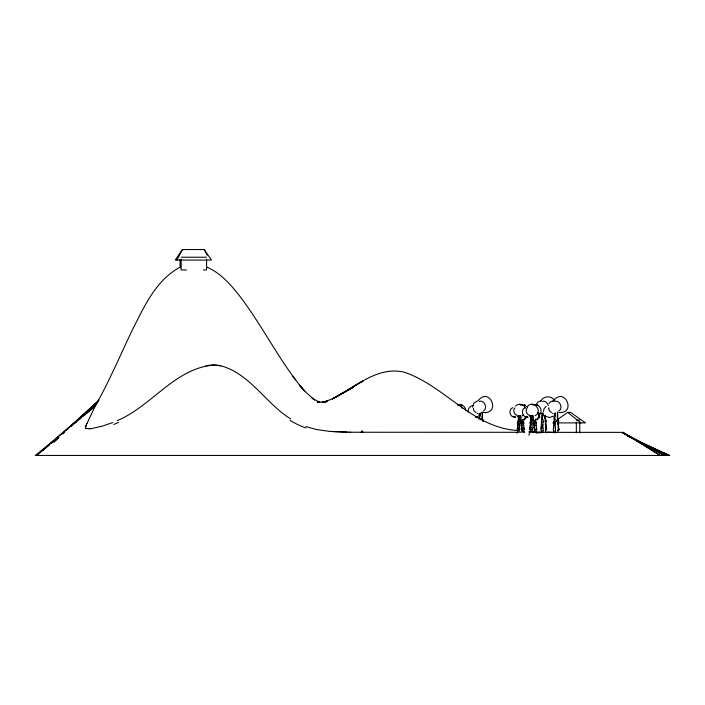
<?xml version="1.0" encoding="UTF-8"?>
<svg xmlns="http://www.w3.org/2000/svg" width="705" height="705" viewBox="0 0 705 705"><rect width="100%" height="100%" fill="white"/><g stroke="black" fill="none" stroke-linecap="round" stroke-linejoin="round"><path stroke-width="1.06" d="M519.638 419.951L519.638 415.571M532.09 419.951L532.09 415.571M519.629 420.55L519.629 422.216M532.09 420.55L532.081 422.216M542.965 422.454L542.965 421.661M522.105 425.547L522.158 427.494M534.566 425.547L534.61 427.494M555.417 421.661L555.24 427.019M480.211 416.126L480.22 415.13M542.965 422.656L542.788 427.019M543.114 416.126L543.114 415.13M555.566 416.126L555.575 415.13M519.206 419.493L519.215 418.285A18.815 5.587 -89.9 0 1 519.188 417.677L519.233 417.228M519.638 424.78L519.638 423.723M532.09 424.78L532.09 423.723M542.498 415.324L542.462 417.316M540.947 428.807L540.955 428.208M479.1 415.73L479.118 415.13M532.557 432.183L535.359 432.482L535.139 431.575M542.004 415.73L542.022 415.13M554.456 415.73L554.474 415.13M540.938 429.195L540.902 430.182M480.264 412.751L480.228 414.135A24.278 6.504 89.9 0 0 480.264 415.139M518.545 418.285L518.519 419.493A14.021 12.752 89.4 0 1 518.342 421.193M519.259 416.32L519.268 415.871A19.114 5.834 -90 0 0 519.268 415.571M530.997 418.285L530.98 419.493A14.021 12.752 89.4 0 1 530.795 421.193M531.711 416.32L531.72 415.871A19.114 5.834 -90 0 0 531.729 415.571M543.158 412.751L543.132 414.135A24.278 6.504 89.9 0 0 543.167 415.139M555.619 412.751L555.584 414.135A24.278 6.504 89.9 0 0 555.619 415.139M519.233 417.078L519.25 416.629M531.685 417.078L531.702 416.629M553.407 428.208L553.354 430.182M554.958 414.928L555.02 413.544M553.936 422.454L553.971 421.467M479.559 417.316L479.664 413.544M519.629 425.388L519.611 427.353M553.918 422.85L553.707 425.441M532.063 425.846L532.063 427.353M518.201 423.264L518.149 424.78M530.654 423.264L530.601 424.78M517.858 423.872L517.884 423.264M530.31 423.872L530.336 423.264M543 420.083L543.026 419.484M555.452 420.083L555.478 419.484M480.105 419.88L480.14 419.096M517.822 424.63L517.523 427.353M530.283 424.63L529.975 427.353M542.533 414.135L542.594 412.954M472.535 407.137L474.016 403.004L477.787 400.74M543.423 411.403L544.145 408.521L546.137 406.327M541.519 421.467L541.255 425.441M518.677 416.02L518.642 416.47M531.112 416.32L531.129 416.02A18.506 13.651 -90 0 0 531.138 415.571M531.059 417.078L531.032 417.527A18.277 13.58 89.9 0 0 531.024 418.285M518.616 416.928L518.58 417.527A18.277 13.58 89.9 0 0 518.572 418.285M518.351 417.527L518.466 416.02A18.735 16.938 90 0 0 518.501 415.571M530.803 417.527L530.918 416.02A18.735 16.938 90 0 0 530.953 415.571M554.491 424.842L554.447 425.441M479.206 413.544L479.153 414.337A24.684 21.89 89.9 0 0 479.136 415.13M542.101 413.544L542.048 414.337A24.684 21.89 89.9 0 0 542.039 415.13M554.553 413.544L554.5 414.337A24.684 21.89 89.9 0 0 554.491 415.13M542.841 425.441L542.885 424.842M520.704 422.242L520.784 421.343M517.867 427.353L518.104 425.388M530.319 427.353L530.557 425.388M542.339 419.096L542.392 418.497A24.939 24.49 89.8 0 0 542.524 417.316M541.035 427.019L541.167 426.031M553.487 427.019L553.619 426.031M518.298 422.057L518.404 421.158M530.75 422.057L530.856 421.158M541.651 420.083L541.81 418.893M554.104 420.083L554.262 418.893M518.122 421.308L518.14 421.158A13.836 10.099 -89.6 0 0 518.245 419.484L518.307 418.285A18.515 16.664 -89.8 0 1 518.334 417.527M530.574 421.308L530.592 421.158A13.836 10.099 -89.6 0 0 530.706 419.484L530.768 418.285A18.515 16.664 -89.8 0 1 530.786 417.527M517.338 428.261L517.003 429.618M529.79 428.261L529.455 429.618M526.247 416.355L524.264 419.316M548.834 407.895L548.842 407.851A3.516 2.767 48.9 0 0 551.636 412.443M526.864 417.007L524.212 419.942L524.617 419.748M535.721 405.243L537.818 402.097L541.317 400.643M361.304 432.059L361.691 431.116M86.539 424.392L85.296 428.42L89.967 428.79M540.559 401.683L540.894 400.986M553.011 401.683L553.346 400.986M85.816 425.855L86.222 425.018M98.7 400.352L95.404 405.666L86.882 423.731M86.415 424.648L86.953 423.599M176.92 260.066L182.419 249.544L204.23 249.544L211.447 260.066L175.201 260.066L182.419 249.544M95.043 406.397C109.231 381.528 120.247 355.064 132.672 329.323C144.269 306.428 155.779 280.678 179.185 267.68M478.387 400.317C489.869 386.71 501.167 414.002 483.436 412.495M541.29 400.317C544.128 395.681 551.636 395.681 554.474 400.317M548.992 403.516L550.79 401.718L553.143 400.74M553.742 400.317C565.225 386.71 576.523 414.002 558.792 412.495M527.19 406.988C532.592 398.713 543.837 411.112 535.069 415.686M53.88 442L58.7 437.514M62.719 433.778L64.322 432.28M66.737 430.032L68.341 428.543M70.756 426.296L74.765 422.559M77.18 420.321L98.867 400.132M53.959 442.053L58.806 437.585M62.842 433.857L64.455 432.376M70.914 426.419L73.338 424.181M77.374 420.462L78.995 418.973M83.031 415.245L97.563 401.85L36.968 455.456M515.487 406.08C518.307 403.031 523.912 404.15 525.348 408.036M361.357 432.244L362.652 431.116M42.785 450.513L49.438 444.873M51.104 443.463L56.1 439.233M62.754 433.593L64.411 432.183M75.232 423.018L76.889 421.608M79.392 419.484L81.049 418.074M83.551 415.959L95.193 406.089L35.409 455.456M523.595 415.025L522.079 415.932M538.435 415.598C544.463 412.011 539.14 402.026 532.804 405.049M536.716 419.316C539.122 417.818 539.492 414.091 537.422 412.152M553.399 416.126L549.53 417.51L546.137 416.479M554.518 421.669L552.764 422.903L554.923 422.903M557.144 419.81L567.666 412.39L570.592 412.39L585.494 422.903L558.166 422.903L558.113 421.661L558.193 423.652A17.317 16.955 88 0 0 558.175 424.454M477.567 416.479L475.364 417.395M332.531 398.995C354.8 387.653 376.928 365.869 404.088 372.134C444.538 385.679 471.909 427.151 516.536 430.438M352.976 386.842L363.198 380.85L332.531 398.739L323.331 402.405L327.42 400.969L322.308 402.238L327.42 401.18L322.308 402.088L317.197 402.009L319.753 402.308L312.086 398.184L314.642 399.973L306.975 393.32L299.308 385.062L304.419 390.958C279.515 361.401 262.754 326.071 239.242 295.483C230.464 284.291 220.533 273.17 207.296 267.257M512.923 407.596C507.706 409.429 509.856 417.994 515.32 417.149M525.384 407.596C520.158 409.429 522.308 417.994 527.772 417.149L526.794 417.149M539.951 416.787L538.849 417.245M536.664 419.942L538.964 417.845L539.316 414.32M117.33 420.585C151.637 406.23 174.523 368.592 213.315 365.084A37.25 35.664 27.5 0 1 220.753 365.78C250.231 373.756 265.653 403.436 290.619 418.885M112.721 422.577L102.498 426.102L91.976 428.499A12.849 1.225 -13.4 0 1 89.914 428.807M457.448 405.049C461.193 403.33 465.908 406.485 465.749 410.601M520.352 405.049L524.388 404.855L527.64 407.261M517.787 432.253L524.353 431.989M473.575 405.331C470.323 405.569 467.706 408.759 468.102 412.002M517.488 432.306L349.662 432.236M519.171 404.335L520.352 404.335M531.623 404.335L532.213 404.309M484.978 412.654L485.754 412.61M213.166 365.084L208.636 365.349A43.014 41.401 29.8 0 0 205.93 365.78M181.167 257.219L206.565 257.219M186.464 269.971L181.167 269.971L181.167 259.343M203.393 269.971L206.565 269.971L206.565 259.343M576.337 420.065L579.757 420.065M555.954 432.359L551.081 432.35M361.145 432.438L363.11 432.438M536.84 432.359L540.938 432.359M546.401 432.359L553.76 432.359M555.751 432.359L623.097 432.359L660.259 455.456L622.718 432.359L664.366 455.456L636.827 440.572M35.25 455.456L669.75 455.456L642.687 443.463M553.513 432.359L554.729 432.359M549.407 432.35L550.376 432.35M551.354 432.359L528.644 432.042M547.485 432.341L548.675 432.341M350.685 432.244L329.579 431.372M347.671 432.2L332.54 431.601M514.342 417.149L514.835 417.175M329.455 431.363L316.386 429.521L305.952 426.587M457.457 404.335L460.7 405.675L462.647 408.592M541.317 413.632L539.466 413.174M552.517 413.386L553.143 413.544M477.162 413.386L477.787 413.544M536.267 404.705L537.933 405.305M527.534 417.166L527.076 416.999L528.001 417.281M515.082 417.166L514.624 416.999L515.549 417.281M524.388 404.855L525.472 405.305M461.484 404.855L462.577 405.305M645.313 444.793L669.036 455.456L627.794 436.051M627.829 436.21L630.781 437.655M632.755 438.616L634.729 439.576M636.694 440.537L667.256 455.456L622.612 432.852M622.586 432.87L634.932 439.541M514.183 416.796L513.381 416.258M567.666 412.39L580.85 422.903M362.114 431.116L362.758 431.68M295.474 379.766L292.919 376.276M204.23 249.544L207.226 255.28M534.32 428.411L535.104 431.425M521.859 428.411L522.572 431.125M559.153 429.794L558.818 428.411M546.754 429.988L546.366 428.411M536.954 429.742L536.69 428.543M524.502 429.742L524.238 428.543M522.387 428.993L522.484 429.442M534.963 429.592L534.76 428.543M522.511 429.592L522.308 428.543M536.47 427.494L536.179 425.547M524.018 427.494L523.727 425.547M534.082 427.353L533.844 425.388M521.63 427.353L521.383 425.388M532.372 429.46L532.187 428.411M519.92 429.46L519.735 428.411M558.527 427.019L558.228 424.445L558.633 427.019M546.075 427.019L545.776 424.445L546.181 427.019M535.932 422.242L535.782 421.343M523.471 422.242L523.33 421.343M555.346 428.208L555.69 430.182M542.894 428.208L543.238 430.182M558.052 420.277L557.893 419.096M545.6 420.277L545.406 419.29M533.623 422.057L533.5 421.158M521.171 422.057L521.048 421.158M557.866 418.893L557.963 420.083M545.414 418.893L545.511 420.083M482.511 418.893L482.696 420.277M482.511 419.29L482.617 420.083M481.885 418.893L481.973 419.88M558.862 429.794L558.765 428.411M546.401 429.794L546.313 428.411M482.194 413.148L482.123 412.161M482.176 413.544L482.22 414.135A23.97 18.956 89.9 0 1 482.29 415.13L482.343 416.919A19.617 19.326 89.4 0 0 482.537 418.691M533.306 417.527L533.2 416.02A17.273 13.316 -90 0 1 533.165 415.571M520.854 417.527L520.739 416.02A17.273 13.316 -90 0 1 520.713 415.571M557.47 412.161L557.629 414.337A26.684 26.323 -89.7 0 1 557.655 414.928L557.699 416.919A19.617 19.326 89.4 0 0 557.893 418.691M557.435 412.161L557.567 414.135A23.97 18.956 89.9 0 1 557.646 415.13M536.064 423.441L536.135 424.939M523.612 423.441L523.683 424.939M482.079 412.161L482.273 414.337A26.684 26.323 -89.7 0 1 482.299 414.928L482.308 415.13M533.747 423.264L533.808 424.78M521.295 423.264L521.356 424.78M558.245 423.652L558.219 423.053M545.785 423.652L545.767 423.053M534.513 422.242L534.478 421.193M522.061 422.392L522.026 421.193M545.705 422.656L545.661 421.661L545.74 423.652A17.317 16.955 88 0 0 545.723 424.454M530.301 428.411L530.336 429.46M517.849 428.411L517.884 429.46M535.624 419.687L535.615 419.087M523.172 419.687L523.163 419.087M545.159 415.13L545.247 416.919A19.617 19.326 89.4 0 0 545.441 418.691M533.368 419.493L533.35 418.435A17.581 13.492 89.9 0 0 533.35 417.527M520.916 419.493L520.898 418.435A17.581 13.492 89.9 0 0 520.898 417.527M545.185 416.32L545.194 416.717A16.603 7.949 89.7 0 0 545.238 418.744M534.549 423.441L534.566 424.939M522.088 423.441L522.105 424.939M532.363 416.928L532.346 415.571M519.911 416.928L519.893 415.571M544.674 416.717L544.657 415.527M579.757 422.189L579.757 432.817M576.337 422.189L576.337 432.817M558.501 422.189L558.501 428.57M180.083 259.343L180.083 267.847M479.629 416.646A18.392 4.547 -89.7 0 1 479.585 418.585M478.774 416.708A19.484 17.061 -89.5 0 1 478.607 418.849M479.62 417.316A24.939 24.49 89.8 0 1 479.603 417.712M482.625 420.286A18.656 18.515 -84.6 0 1 482.722 421.273M483.207 419.942A17.096 13.043 88.8 0 1 483.348 421.193M482.123 418.964A18.145 14.558 -89.6 0 1 481.956 416.734M476.219 412.416A3.516 2.767 48.9 0 1 473.408 408.274M479.197 401.498A5.182 3.974 67.8 0 1 485.049 404.573A5.182 3.974 67.8 0 1 483.269 411.015M518.228 428.508A10.143 1.419 -76.8 0 1 517.082 433.24M517.717 427.389A7.306 2.388 -79.5 0 1 517.505 428.376M517.479 423.238A13.28 11.659 -88.2 0 1 517.62 421.987M519.7 419.554A14.858 4.741 89.7 0 1 519.7 419.889M521.647 428.534A6.83 2.794 78.6 0 1 521.383 427.38M521.11 425.467A9.844 4.494 89.4 0 1 521.074 424.815M521.621 421.942A11.791 8.654 88.6 0 1 521.762 423.22M520.784 421.22A12.655 9.852 -89.5 0 1 520.651 419.51M519.338 429.504A13.307 10.39 74.3 0 1 519.488 431.072M519.638 428.42A9.597 9.165 62 0 1 519.514 427.353M519.277 424.736A13.201 4.935 89.6 0 1 519.259 425.3M520.246 423.599A14.223 0.802 89.3 0 1 520.246 422.991M518.219 429.442A11.412 10.919 -44.7 0 1 518.113 431.152M518.025 428.367A8.354 6.53 -74.2 0 1 518.052 427.345M518.034 424.771A11.403 10.725 88.5 0 1 517.99 425.371M518.616 423.308A13.034 10.064 88.7 0 1 518.704 422.145M518.686 415.571A18.506 13.651 -90 0 1 518.668 416.02M518.386 415.598A2.679 0.855 -64.6 0 1 517.117 416.153M517.1 415.271A3.948 2.846 69.5 0 1 513.998 412.064A3.948 2.846 69.5 0 1 514.985 407.975M524.291 432.623A9.747 2.829 76 0 1 523.507 429.486M524.053 428.931A6.786 1.128 79.5 0 1 523.771 427.574M523.498 425.582A9.782 6.548 89.2 0 1 523.454 424.965M523.797 422.172A11.721 10.355 88 0 1 523.947 423.405M523.154 421.37A12.575 11.491 -89.3 0 1 522.995 419.695M521.735 429.662A13.228 7.931 77.8 0 1 521.912 431.019M522.141 428.57A9.544 8.152 74.3 0 1 521.991 427.503M521.718 424.824A13.122 1.613 89.6 0 1 521.718 425.309M522.643 421.916A14.135 2.855 89.3 0 1 522.687 423.238M521.77 421.326A14.858 3.701 -89.9 0 1 521.735 419.88M521.18 423.22A12.954 7.543 89 0 1 521.233 422.383M520.519 419.81A13.747 7.279 -89.7 0 1 520.449 421.246M542.348 401.383A5.182 3.974 67.8 0 1 548.305 405.631M542.938 430.2A13.369 12.346 53.8 0 1 542.982 432.517M542.921 428.199A9.588 9.324 -42.1 0 1 542.815 427.019M543.916 421.846A17.414 5.473 89.1 0 1 543.943 420.497M542.533 416.646A18.392 4.547 -89.7 0 1 542.48 418.585M541.519 430.156A12.893 11.183 -62.7 0 1 541.14 432.667M541.193 428.138A9.377 5.191 -78.8 0 1 541.273 427.001M541.784 421.493A18.497 17.061 87.4 0 1 541.916 420.127M541.669 416.708A19.484 17.061 -89.5 0 1 541.502 418.849M545.802 432.72A17.458 12.761 75.6 0 1 545.388 429.715M545.82 427.001A12.593 5.411 81.1 0 1 545.943 428.305M545.52 420.286A18.656 18.515 -84.6 0 1 545.644 421.669M545.388 430.42A14.902 0.449 78.1 0 1 545.52 431.028M546.023 428.561A10.954 4.953 79 0 1 545.705 427.063M545.353 424.542A14.964 7.499 89.4 0 1 545.309 423.696M546.102 419.942A17.096 13.043 88.8 0 1 546.278 421.608M545.027 418.964A18.145 14.558 -89.6 0 1 544.859 416.734M555.39 430.2A13.369 12.346 53.8 0 1 555.443 432.517M555.381 428.199A9.588 9.324 -42.1 0 1 555.267 427.019M556.368 421.846A17.414 5.473 89.1 0 1 556.395 420.497M554.985 416.646A18.392 4.547 -89.7 0 1 554.941 418.585M553.971 430.156A12.893 11.183 -62.7 0 1 553.592 432.667M553.645 428.138A9.377 5.191 -78.8 0 1 553.725 427.001M554.236 421.493A18.497 17.061 87.4 0 1 554.368 420.127M554.121 416.708A19.484 17.061 -89.5 0 1 553.963 418.849M555.584 431.257A18.815 9.059 -80.1 0 1 555.293 432.993M556.642 420.295A15.466 8.319 -88.9 0 1 556.668 420.665M557.999 431.213A17.458 12.761 75.6 0 1 557.84 429.715M558.272 427.001A12.593 5.411 81.1 0 1 558.395 428.305M557.972 420.286A18.656 18.515 -84.6 0 1 558.096 421.669M557.84 430.42A14.902 0.449 78.1 0 1 557.972 431.028M558.475 428.561A10.954 4.953 79 0 1 558.157 427.063M557.805 424.542A14.964 7.499 89.4 0 1 557.761 423.696M558.554 419.942A17.096 13.043 88.8 0 1 558.73 421.608M557.479 418.964A18.145 14.558 -89.6 0 1 557.311 416.734M554.553 401.498A5.182 3.974 67.8 0 1 560.387 404.529A5.182 3.974 67.8 0 1 558.695 410.989M531.931 416.329A2.661 1.41 -61.4 0 1 531.535 416.505M536.954 433.275A9.747 2.829 76 0 1 535.959 429.486M536.505 428.931A6.786 1.128 79.5 0 1 536.223 427.574M535.95 425.582A9.782 6.548 89.2 0 1 535.906 424.965M536.249 422.172A11.721 10.355 88 0 1 536.399 423.405M535.606 421.37A12.575 11.491 -89.3 0 1 535.447 419.695M534.187 429.662A13.228 7.931 77.8 0 1 534.452 432.112M534.601 428.57A9.544 8.152 74.3 0 1 534.443 427.503M534.17 424.824A13.122 1.613 89.6 0 1 534.17 425.309M535.095 421.916A14.135 2.855 89.3 0 1 535.139 423.238M534.223 421.326A14.858 3.701 -89.9 0 1 534.187 419.88M530.839 415.598A2.679 0.855 -64.6 0 1 529.49 415.712M529.834 415.289A3.948 2.846 69.5 0 1 526.644 412.628A3.948 2.846 69.5 0 1 526.987 408.38M530.68 428.508A10.143 1.419 -76.8 0 1 528.917 435.311M530.169 427.389A7.306 2.388 -79.5 0 1 529.957 428.376M529.94 423.238A13.28 11.659 -88.2 0 1 530.081 421.987M532.707 431.839A14.338 13.413 -64.8 0 1 532.68 431.099M534.099 428.534A6.83 2.794 78.6 0 1 533.844 427.38M533.562 425.467A9.844 4.494 89.4 0 1 533.526 424.815M534.082 421.942A11.791 8.654 88.6 0 1 534.223 423.22M533.236 421.22A12.655 9.852 -89.5 0 1 533.103 419.51M531.79 429.504A13.307 10.39 74.3 0 1 531.967 432.077M532.09 428.42A9.597 9.165 62 0 1 531.967 427.353M531.729 424.736A13.201 4.935 89.6 0 1 531.72 425.3M532.707 423.599A14.223 0.802 89.3 0 1 532.698 422.991M530.671 429.442A11.412 10.919 -44.7 0 1 530.424 431.936M530.477 428.367A8.354 6.53 -74.2 0 1 530.504 427.345M530.486 424.771A11.403 10.725 88.5 0 1 530.442 425.371M531.068 423.308A13.034 10.064 88.7 0 1 531.156 422.145M305.847 427.864A88.389 66.834 70.7 0 1 290.178 420.409M213.166 365.146A37.277 35.576 26.7 0 1 220.735 365.895M118.555 422.357A80.097 59.749 -12.3 0 1 113.805 424.454M86.125 426.137A108.499 8.434 -44.9 0 1 85.129 426.578M535.051 432.614A84.847 1.278 2.7 0 1 540.709 432.782M517.84 424.172L517.84 424.172M530.292 424.172L530.292 424.172M531.068 416.928L531.094 416.47L531.068 416.928M352.976 387.538L332.531 398.739L352.976 387.538M327.42 401.524L322.308 402.088L327.42 401.524"/></g></svg>
